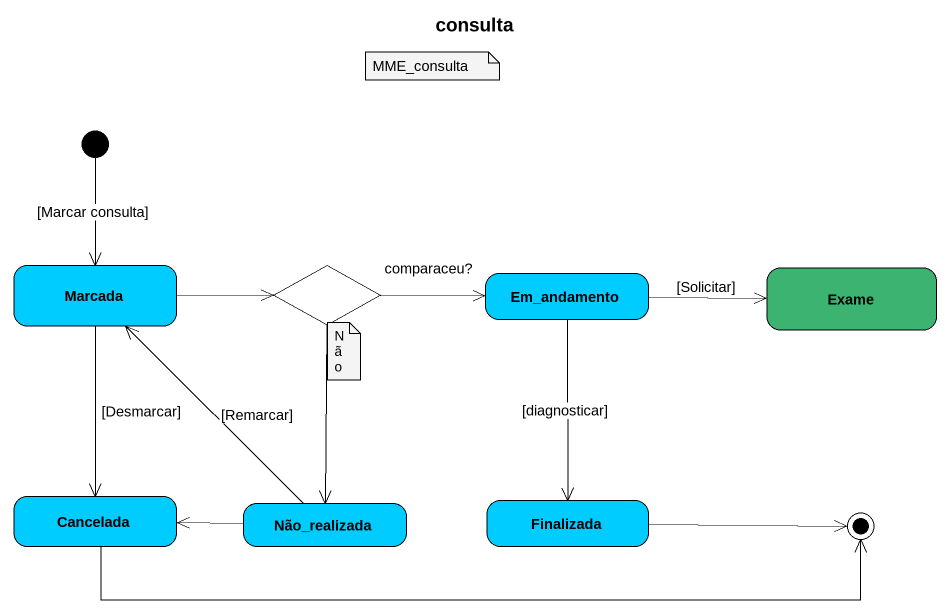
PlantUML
@startuml
title consulta
hide empty description
state Marcada #00CCFF
state "comparaceu?" as comparaceu <<choice>> #FFFFE0
state Em_andamento #00CCFF
state Exame #3CB371
state Cancelada #00CCFF
state Não_realizada #00CCFF
state Finalizada #00CCFF
[*] --> Marcada : [Marcar consulta]
Marcada -right-> comparaceu
Marcada --> Cancelada
Marcada --> Cancelada : [Desmarcar]
comparaceu -right-> Em_andamento
comparaceu --> Não_realizada
Em_andamento -right-> Exame : [Solicitar]
Em_andamento --> Finalizada : [diagnosticar]
Não_realizada -up-> Marcada : [Remarcar]
Não_realizada -left-> Cancelada
Cancelada -right-> [*]
Finalizada -right-> [*]
note as N1
  MME_consulta
end note
note as N2
  Não
end note
@enduml
